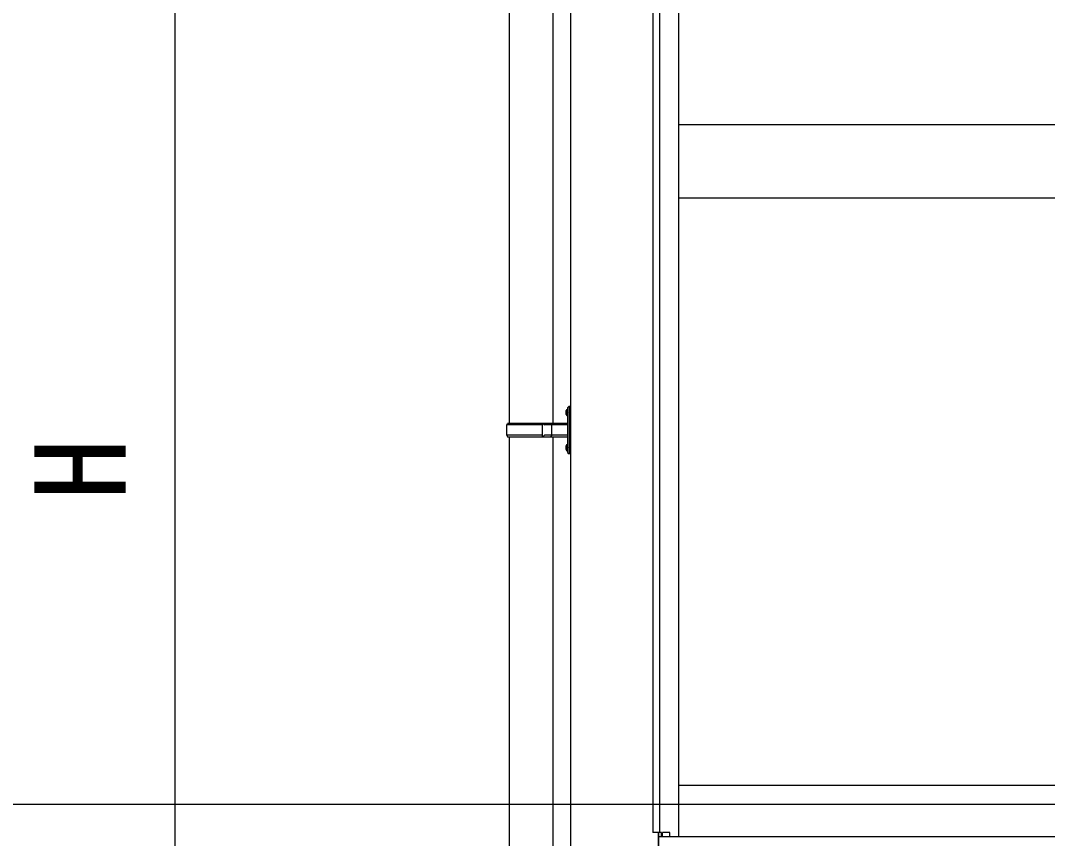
# Model space of a CAD drawing. Units: millimetres, scale not verified. Extents: x -8750 to 8750, y -13000 to 12944.
# Drawn here: x 3604 to 5006, y -7739 to -6622 of the extents above; entities that cross this region are included whole.
import ezdxf
from ezdxf.enums import TextEntityAlignment as Align

# ---------------------------------------------------------------- set-up
doc = ezdxf.new("R2010")
doc.units = ezdxf.units.MM
doc.header["$LTSCALE"] = 70
doc.layers.add('0-4_YKK_A1', color=4, linetype='Continuous')
doc.layers.add('0-5_YKK_D', color=6, linetype='Continuous')
doc.styles.add('ＭＳ ゴシック', font='')
doc.styles.get('ＭＳ ゴシック').set_extended_font_data('MS Gothic')

msp = doc.modelspace()

# ---------------------------------------------------------------- linework, layer by layer
at = {"layer": '0-4_YKK_A1'}
for p, q in [((4467.7, -5757.5), (4467.7, -7730.5)), ((4476.5, -5757.5), (4476.5, -7730.5)), ((4502.7, -5757.5), (4502.7, -7736.5)), ((4271.35, -6290.12), (4271.35, -7172.12)), ((4331.05, -6290.12), (4331.05, -7172.12)), ((6145.2, -6764.5), (4503.2, -6764.5)), ((4503.2, -6864.5), (4503.2, -6764.5)), ((6145.2, -6864.5), (4503.2, -6864.5)), ((4353.2, -7148.62), (4351.2, -7150.62)), ((4353.2, -7148.62), (4353.2, -7213.62)), ((4353.2, -7148.62), (4355.2, -7148.62)), ((4355.2, -7213.62), (4355.2, -7148.62)), ((4348.9, -7154.98), (4350.94, -7155.97)), ((4350.17, -7152.97), (4350.8, -7152.97)), ((4350.17, -7152.97), (4350.17, -7161.27)), ((4350.17, -7161.27), (4350.8, -7161.27)), ((4350.8, -7152.97), (4350.8, -7161.27)), ((4350.8, -7152.97), (4351.2, -7153.37)), ((4350.8, -7161.27), (4351.2, -7160.87)), ((4350.94, -7155.97), (4351.55, -7157.12)), ((4351.2, -7150.62), (4351.2, -7211.62)), ((4351.2, -7153.37), (4351.2, -7160.87)), ((4351.2, -7155.12), (4351.2, -7159.12)), ((4268.2, -7174.12), (4269.2, -7172.12)), ((4316.69, -7174.12), (4268.2, -7174.12)), ((4268.2, -7188.12), (4268.2, -7174.12)), ((4350.7, -7172.12), (4269.2, -7172.12)), ((4316.69, -7190.12), (4316.69, -7172.12)), ((4317.45, -7172.12), (4319.45, -7174.12)), ((4350.7, -7174.12), (4319.45, -7174.12)), ((4329.82, -7174.12), (4327.82, -7172.12)), ((4329.82, -7188.12), (4329.82, -7174.12)), ((4316.69, -7188.12), (4268.2, -7188.12)), ((4268.2, -7188.12), (4269.2, -7190.12)), ((4269.2, -7190.12), (4350.7, -7190.12)), ((4271.35, -7190.12), (4271.35, -8072.12)), ((4317.45, -7190.12), (4319.45, -7188.12)), ((4350.7, -7188.12), (4319.45, -7188.12)), ((4329.82, -7188.12), (4327.82, -7190.12)), ((4331.05, -7190.12), (4331.05, -8072.12)), ((4348.9, -7202.98), (4350.94, -7203.97)), ((4350.17, -7200.97), (4350.8, -7200.97)), ((4350.17, -7200.97), (4350.17, -7209.27)), ((4350.8, -7200.97), (4350.8, -7209.27)), ((4350.8, -7200.97), (4351.2, -7201.37)), ((4350.94, -7203.97), (4351.55, -7205.12)), ((4351.2, -7201.37), (4351.2, -7208.87)), ((4351.2, -7203.12), (4351.2, -7207.12)), ((4350.17, -7209.27), (4350.8, -7209.27)), ((4350.8, -7209.27), (4351.2, -7208.87)), ((4351.2, -7211.62), (4353.2, -7213.62)), ((4355.2, -7213.62), (4353.2, -7213.62)), ((6145.2, -7666.5), (4503.2, -7666.5)), ((4503.2, -7736.5), (4503.2, -7666.5)), ((-7574.9, -7692), (7561.34, -7692)), ((4479.4, -7730.5), (4467.7, -7730.5)), ((4475.2, -7736.5), (4475.2, -7881.5)), ((6173.2, -7736.5), (4475.2, -7736.5)), ((4475.7, -7736.5), (4475.7, -7730.5)), ((4502.7, -7736.5), (4475.7, -7736.5)), ((4479.4, -7736.5), (4479.4, -7730.5)), ((4480.7, -7736.5), (4480.7, -7730.5)), ((4490.7, -7730.5), (4480.7, -7730.5)), ((4490.7, -7736.5), (4490.7, -7730.5)), ((6145.2, -7736.5), (4503.2, -7736.5))]:
    msp.add_line(p, q, dxfattribs=at)
for points in [[(4355.2, -5746.92), (4355.2, -8649.5), (4355.2, -8949.5)], [(4348.9, -7159.27), (4350.94, -7158.27), (4351.55, -7157.12)], [(4348.9, -7207.27), (4350.94, -7206.27), (4351.55, -7205.12)], [(4475.2, -8949.5), (4475.2, -8649.5), (4475.2, -7730.5)]]:
    msp.add_lwpolyline(points, dxfattribs=at)
for centre, radius, start, end in [((4354.5, -7157.12), 6, 136.21765, 223.78235), ((4350.7, -7171.62), 0.5, 270, 0), ((4350.7, -7173.62), 0.5, 270, 0), ((4350.7, -7188.62), 0.5, 0, 90), ((4350.7, -7190.62), 0.5, 0, 90), ((4354.5, -7205.12), 6, 136.21765, 223.78235)]:
    msp.add_arc(centre, radius, start, end, dxfattribs=at)
at = {"layer": '0-5_YKK_D'}
msp.add_line((3815.2, -8549.5), (3815.2, -5846.5), dxfattribs=at)

# ---------------------------------------------------------------- texts
at = {"layer": '0-5_YKK_D', "style": 'ＭＳ ゴシック'}
msp.add_text('H', height=124.6, rotation=90, dxfattribs=at).set_placement((3785.2, -7277.2), align=Align.BOTTOM_LEFT)

doc.saveas('drawing.dxf')
